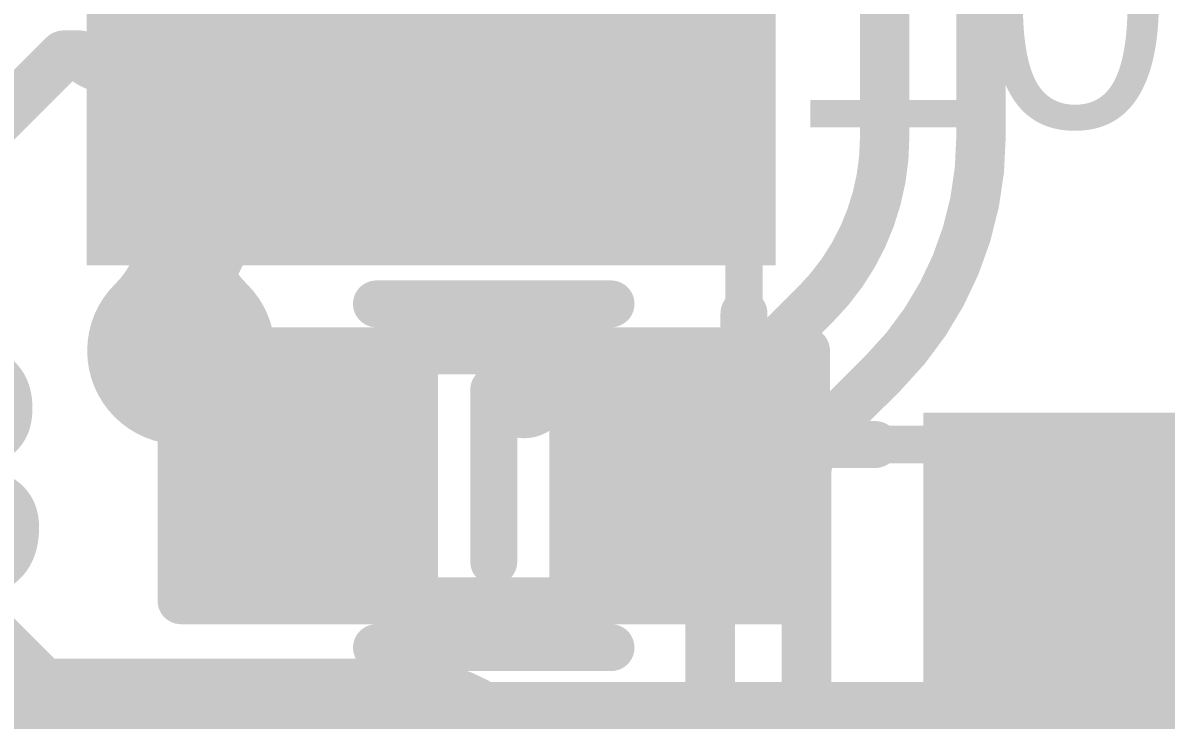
# Model space of a CAD drawing. Header units: inches. Extents: x -0.1 to 94.8, y -0.8 to 67.1.
# Drawn here: x 29.574 to 33.23, y 43.128 to 45.359 of the extents above; entities that cross this region are included whole.
import ezdxf

# ---------------------------------------------------------------- set-up
doc = ezdxf.new("R2010")
doc.units = ezdxf.units.IN
for name, color, linetype in [('Assembly Notes', 56, 'Continuous'), ('Board Layer Stack Bottom Overlay', 54, 'Continuous'), ('Board Layer Stack Bottom Solder', 6, 'Continuous'), ('Bottom Layer', 5, 'Continuous'), ('Bottom Paste', 16, 'Continuous'), ('Layer 1', 76, 'Continuous'), ('Layer 2', 16, 'Continuous'), ('Mechanical 13', 56, 'Continuous'), ('Top Layer', 1, 'Continuous'), ('Top Overlay', 2, 'Continuous'), ('Top Paste', 8, 'Continuous'), ('Top Solder', 216, 'Continuous'), ('Via Holes', 16, 'Continuous')]:
    doc.layers.add(name, color=color, linetype=linetype)
doc.styles.add('Arial', font='', dxfattribs={"height": 0.2})
doc.styles.get('Arial').set_extended_font_data('Arial')

# ---------------------------------------------------------------- blocks, each defined once
blk = doc.blocks.new('0402C_51')
at = {"layer": 'Top Layer'}
for points in [[(-0.9144990599999999, -0.3049993899999999), (-0.9144990599999999, 0.30499939), (-0.27949906, 0.3049993899999999), (-0.27949906, -0.30499939)], [(0.27949906, -0.3049993899999999), (0.27949906, 0.30499939), (0.9144990599999999, 0.3049993899999999), (0.9144990599999999, -0.30499939)]]:
    blk.add_hatch(color=1, dxfattribs=at).paths.add_polyline_path(points)
at = {"layer": 'Top Paste'}
for points in [[(-0.9144990599999999, -0.3049993899999999), (-0.9144990599999999, 0.30499939), (-0.27949906, 0.3049993899999999), (-0.27949906, -0.30499939)], [(0.27949906, -0.3049993899999999), (0.27949906, 0.30499939), (0.9144990599999999, 0.3049993899999999), (0.9144990599999999, -0.30499939)]]:
    blk.add_hatch(color=8, dxfattribs=at).paths.add_polyline_path(points)
at = {"layer": 'Top Solder'}
for points in [[(-1.01609906, -0.40659939), (-1.01609906, 0.40659939), (-0.17789906, 0.40659939), (-0.17789906, -0.40659939)], [(0.17789906, -0.40659939), (0.17789906, 0.40659939), (1.01609906, 0.40659939), (1.01609906, -0.40659939)]]:
    blk.add_hatch(color=216, dxfattribs=at).paths.add_polyline_path(points)
at = {"layer": 'Assembly Notes'}
for points in [[(1.00000054, 0.3999992, 0.1499997, 0.1499997, 0), (-1.00000054, 0.3999992, 0.1499997, 0.1499997, 0)], [(-1.00000054, 0.3999992, 0.1499997, 0.1499997, 0), (-1.00000054, -0.3999992, 0.1499997, 0.1499997, 0)], [(1.00000054, 0.3999992, 0.1499997, 0.1499997, 0), (1.00000054, -0.3999992, 0.1499997, 0.1499997, 0)], [(1.00000054, -0.3999992, 0.1499997, 0.1499997, 0), (-1.00000054, -0.3999992, 0.1499997, 0.1499997, 0)]]:
    blk.add_lwpolyline(points, format="xyseb", dxfattribs=at)
for points in [[(-1.0375011, 0.3999992, 0.07499858, 0.07499858, 1), (-0.96249998, 0.3999992, 0.07499858, 0.07499858, 1)], [(-1.0375011, 0.3999992, 0.07499858, 0.07499858, 1), (-0.96249998, 0.3999992, 0.07499858, 0.07499858, 1)], [(0.96249998, 0.3999992, 0.07499858, 0.07499858, 1), (1.0375011, 0.3999992, 0.07499858, 0.07499858, 1)], [(0.96249998, 0.3999992, 0.07499858, 0.07499858, 1), (1.0375011, 0.3999992, 0.07499858, 0.07499858, 1)], [(-1.0375011, -0.3999992, 0.07499858, 0.07499858, 1), (-0.96249998, -0.3999992, 0.07499858, 0.07499858, 1)], [(-1.0375011, -0.3999992, 0.07499858, 0.07499858, 1), (-0.96249998, -0.3999992, 0.07499858, 0.07499858, 1)], [(0.96249998, -0.3999992, 0.07499858, 0.07499858, 1), (1.0375011, -0.3999992, 0.07499858, 0.07499858, 1)], [(0.96249998, -0.3999992, 0.07499858, 0.07499858, 1), (1.0375011, -0.3999992, 0.07499858, 0.07499858, 1)]]:
    blk.add_lwpolyline(points, format="xyseb", close=True, dxfattribs=at)
at = {"layer": 'Top Overlay'}
for points in [[(0.37500052, 0.5499989, 0.1499997, 0.1499997, 0), (-0.37500052, 0.5499989, 0.1499997, 0.1499997, 0)], [(0, 0.27500072, 0.1499997, 0.1499997, 0), (0, -0.27500072, 0.1499997, 0.1499997, 0)], [(0.37500052, -0.5499989, 0.1499997, 0.1499997, 0), (-0.37500052, -0.5499989, 0.1499997, 0.1499997, 0)]]:
    blk.add_lwpolyline(points, format="xyseb", dxfattribs=at)
for points in [[(-0.41250108, 0.5499989, 0.07499858, 0.07499858, 1), (-0.33749996, 0.5499989, 0.07499858, 0.07499858, 1)], [(0.33749996, 0.5499989, 0.07499858, 0.07499858, 1), (0.41250108, 0.5499989, 0.07499858, 0.07499858, 1)], [(-0.03750056, 0.27500072, 0.07499858, 0.07499858, 1), (0.03750056, 0.27500072, 0.07499858, 0.07499858, 1)], [(-0.03750056, -0.27500072, 0.07499858, 0.07499858, 1), (0.03750056, -0.27500072, 0.07499858, 0.07499858, 1)], [(-0.41250108, -0.5499989, 0.07499858, 0.07499858, 1), (-0.33749996, -0.5499989, 0.07499858, 0.07499858, 1)], [(0.33749996, -0.5499989, 0.07499858, 0.07499858, 1), (0.41250108, -0.5499989, 0.07499858, 0.07499858, 1)]]:
    blk.add_lwpolyline(points, format="xyseb", close=True, dxfattribs=at)
blk = doc.blocks.new('LQFP128_14_14_____________B_103')
at = {"layer": 'Board Layer Stack Bottom Solder'}
for points in [[(-9.101599779999999, -5.573401349999999), (-6.8983987, -5.573401349999999), (-6.8983987, -6.026600849999999), (-9.101599779999999, -6.026600849999999)], [(-9.101599779999999, -5.97340055), (-6.8983987, -5.97340055), (-6.8983987, -6.426600049999999), (-9.101599779999999, -6.426600049999999)], [(-6.426600049999999, -6.8983987), (-5.97340055, -6.8983987), (-5.97340055, -9.101599779999999), (-6.426600049999999, -9.101599779999999)], [(-6.026600849999999, -6.8983987), (-5.573401349999999, -6.8983987), (-5.573401349999999, -9.101599779999999), (-6.026600849999999, -9.101599779999999)]]:
    blk.add_hatch(color=6, dxfattribs=at).paths.add_polyline_path(points)
at = {"layer": 'Bottom Layer'}
for points in [[(-8.99999978, -5.67500135), (-6.9999987, -5.67500135), (-6.9999987, -5.92500085), (-8.99999978, -5.92500085)], [(-8.99999978, -6.075000549999999), (-6.9999987, -6.075000549999999), (-6.9999987, -6.32500005), (-8.99999978, -6.32500005)], [(-6.32500005, -6.9999987), (-6.075000549999999, -6.9999987), (-6.075000549999999, -8.99999978), (-6.32500005, -8.99999978)], [(-5.92500085, -6.9999987), (-5.67500135, -6.9999987), (-5.67500135, -8.99999978), (-5.92500085, -8.99999978)]]:
    blk.add_hatch(color=5, dxfattribs=at).paths.add_polyline_path(points)
at = {"layer": 'Bottom Paste'}
for points in [[(-8.99999978, -5.67500135), (-6.9999987, -5.67500135), (-6.9999987, -5.92500085), (-8.99999978, -5.92500085)], [(-8.99999978, -6.075000549999999), (-6.9999987, -6.075000549999999), (-6.9999987, -6.32500005), (-8.99999978, -6.32500005)], [(-6.32500005, -6.9999987), (-6.075000549999999, -6.9999987), (-6.075000549999999, -8.99999978), (-6.32500005, -8.99999978)], [(-5.92500085, -6.9999987), (-5.67500135, -6.9999987), (-5.67500135, -8.99999978), (-5.92500085, -8.99999978)]]:
    blk.add_hatch(color=16, dxfattribs=at).paths.add_polyline_path(points)
at = {"layer": 'Board Layer Stack Bottom Overlay'}
for points in [[(-7.00000124, -7.00000124, 0.1499997, 0.1499997, 0), (-7.00000124, -6.579900479999999, 0.1499997, 0.1499997, 0)], [(-7.00000124, -7.00000124, 0.1499997, 0.1499997, 0), (-6.579900479999999, -7.00000124, 0.1499997, 0.1499997, 0)]]:
    blk.add_lwpolyline(points, format="xyseb", dxfattribs=at)
for points in [[(-7.037501799999999, -6.579900479999999, 0.07499858, 0.07499858, 1), (-6.962500679999999, -6.579900479999999, 0.07499858, 0.07499858, 1)], [(-7.62799846, -6.82989998, 0.1499997, 0.1499997, 1), (-7.7780007, -6.82989998, 0.1499997, 0.1499997, 1)], [(-7.81550126, -6.82989998, 0.07499858, 0.07499858, 1), (-7.74050014, -6.82989998, 0.07499858, 0.07499858, 1)], [(-7.665499019999999, -6.82989998, 0.07499858, 0.07499858, 1), (-7.5904979, -6.82989998, 0.07499858, 0.07499858, 1)], [(-7.037501799999999, -7.00000124, 0.07499858, 0.07499858, 1), (-6.962500679999999, -7.00000124, 0.07499858, 0.07499858, 1)], [(-7.037501799999999, -7.00000124, 0.07499858, 0.07499858, 1), (-6.962500679999999, -7.00000124, 0.07499858, 0.07499858, 1)], [(-6.61740104, -7.00000124, 0.07499858, 0.07499858, 1), (-6.542399919999999, -7.00000124, 0.07499858, 0.07499858, 1)]]:
    blk.add_lwpolyline(points, format="xyseb", close=True, dxfattribs=at)
at = {"layer": 'Mechanical 13'}
for points in [[(-7.00000124, -7.00000124, 0.11999976, 0.11999976, 0), (-7.00000124, 7.00000124, 0.11999976, 0.11999976, 0)], [(-7.00000124, -7.00000124, 0.11999976, 0.11999976, 0), (7.00000124, -7.00000124, 0.11999976, 0.11999976, 0)]]:
    blk.add_lwpolyline(points, format="xyseb", dxfattribs=at)
blk.add_lwpolyline([(-7.03000118, -7.00000124, 0.05999988, 0.05999988, 1), (-6.970001299999999, -7.00000124, 0.05999988, 0.05999988, 1)], format="xyseb", close=True, dxfattribs=at)
blk.add_lwpolyline([(-7.03000118, -7.00000124, 0.05999988, 0.05999988, 1), (-6.970001299999999, -7.00000124, 0.05999988, 0.05999988, 1)], format="xyseb", close=True, dxfattribs=at)

msp = doc.modelspace()

# ---------------------------------------------------------------- hatches: boundary and pattern name
at = {"layer": 'Bottom Layer'}
for points in [[(30.20499674, 44.76271718), (30.20584763999999, 44.73240481999999), (30.2083978, 44.70352756), (30.21264722, 44.67608794), (30.21859843999999, 44.65008596), (30.22624892, 44.62551908), (30.23559866, 44.60238984), (30.24664766, 44.58069824), (30.25939846, 44.56044174), (30.27384852, 44.54162542), (30.28999784, 44.52424165999999), (29.86999868, 44.52424165999999), (29.886148, 44.54162542), (29.90059806, 44.56044174), (29.91334886, 44.58069824), (29.92439786, 44.60238984), (29.9337476, 44.62551908), (29.94139808, 44.65008596), (29.9473493, 44.67608794), (29.95159872, 44.70352756), (29.95414888, 44.73240481999999), (29.95499978, 44.76271718)], [(29.95499978, 44.4380493), (29.8830492, 44.6880488), (30.32999776, 44.6880488), (30.20499674, 44.4380493)]]:
    msp.add_hatch(color=5, dxfattribs=at).paths.add_polyline_path(points)
h = msp.add_hatch(color=5, dxfattribs=at)
edge = h.paths.add_edge_path()
edge.add_arc((30.07999826, 44.31000028), 0.2999994, 0, 360)
at = {"layer": 'Layer 1'}
h = msp.add_hatch(color=76, dxfattribs=at)
edge = h.paths.add_edge_path()
edge.add_arc((30.07999826, 44.31000028), 0.2999994, 0, 360)
at = {"layer": 'Layer 2'}
h = msp.add_hatch(color=16, dxfattribs=at)
edge = h.paths.add_edge_path()
edge.add_arc((30.07999826, 44.31000028), 0.2999994, 0, 360)
at = {"layer": 'Top Layer'}
for points in [[(50.64999776, 55.75000025999999), (50.64999776, 51.1538728), (50.52527868, 51.07053794), (50.51450908, 51.07499817999999), (50.33548988, 51.07499817999999), (50.17009523999999, 51.00648929999999), (50.04350926, 50.87990332), (49.97500038, 50.71450867999999), (49.97500038, 50.53548948), (50.04350926, 50.37009483999999), (50.17009523999999, 50.24350886), (50.33548988, 50.17499998), (50.51450908, 50.17499998), (50.52527868, 50.17946022), (50.64999776, 50.09612536), (50.64999776, 43.52499296), (48.72500288, 41.60000315999999), (34.10000292, 41.60000315999999), (33.34999934, 40.84999958), (27.89999754, 40.84999958), (27.14999142, 41.60000062), (26.60000268, 41.60000315999999), (16.40000022, 41.60000315999999), (16.40000022, 44.65000214), (21.15000342, 44.65000214), (23.99999772, 47.49999644), (23.99999772, 48.74999648), (27.25000138, 52.00000014), (28.04999724, 51.9999976), (29.92499984, 53.8750002), (29.92499984, 54.60962915999999), (32.14999666, 57.4999993), (33.09999984, 57.49999676), (33.09999984, 56.82499937999999), (32.40000123999999, 55.67499913999999), (32.26265582, 55.46499701999999), (31.91550132, 55.46499701999999), (31.91550132, 55.3099986), (32.09291016, 55.3099986), (32.09291016, 54.7099998), (31.91550132, 54.7099998), (31.91550132, 54.55500138), (31.9999995, 54.55500138), (31.9999995, 53.98089788), (31.93398744, 53.82153065999999), (31.93398744, 53.64251146), (31.9999995, 53.48314423999999), (31.9999995, 52.95000077999999), (32.249999, 52.95000077999999), (32.249999, 52.39999934), (31.9999995, 52.39999934), (31.9999995, 51.93157508), (31.97221952, 51.9037951), (31.90371064, 51.73840045999999), (31.90371064, 51.55938125999999), (31.97221952, 51.39398662), (31.9999995, 51.36620663999999), (31.9999995, 51.16139627999999), (31.96850858, 51.12990536), (31.8999997, 50.96451072), (31.8999997, 50.78549152), (31.95111974, 50.66207799999999), (31.89594586, 50.54481128), (31.86439652, 50.51207575999999), (30.7799994, 50.51207575999999), (30.7799994, 50.33466692), (30.1800006, 50.33466692), (30.1800006, 50.51207575999999), (28.97690166, 50.51207575999999), (28.97690166, 50.18499996), (29.15430796, 50.18499996), (29.15430796, 49.58500116), (28.97690166, 49.58500116), (28.97690166, 49.3124998), (28.68749914, 49.3124998), (27.62499936, 48.25000002), (27.62499936, 45.37499942), (29.74999892, 43.24999986), (33.00000004, 43.24999986), (33.49999904, 43.74999886), (47.24999694, 43.74999886), (48.00000052, 44.50000244), (48.00000052, 48.50132286), (48.15000276, 48.5948736), (48.23419614, 48.5599994), (48.41321534, 48.5599994), (48.57860998, 48.62850828), (48.70519596, 48.75509425999999), (48.77370484, 48.9204889), (48.77370484, 49.09950809999999), (48.70519596, 49.26490274), (48.57860998, 49.39148872), (48.41321534, 49.45999759999999), (48.23419614, 49.45999759999999), (48.15000276, 49.4251234), (48.00000052, 49.51867414), (48.00000052, 50.57647237999999), (48.15000022, 50.63860586), (48.1700967, 50.61850938), (48.3354888, 50.5500005), (48.33970265999999, 50.40000079999999), (48.32500114, 50.36450938), (48.32500114, 50.18549018), (48.39351002, 50.02009554), (48.520096, 49.89350956), (48.68549064, 49.82500068), (48.86450984, 49.82500068), (49.02990448, 49.89350956), (49.15649045999999, 50.02009554), (49.22499934, 50.18549018), (49.22499934, 50.36450938), (49.15649045999999, 50.52990402), (49.02990448, 50.65649), (48.86451238, 50.72499887999999), (48.86029851999999, 50.87499857999999), (48.87500004, 50.91049), (48.87500004, 51.08950919999999), (48.84708543999999, 51.15689794), (48.94731384, 51.30690017999999), (49.13207598, 51.30690017999999), (49.13207598, 52.50999912), (48.95466714, 52.50999912), (48.95466714, 53.10999792), (49.13207598, 53.10999792), (49.13207598, 54.31309685999999), (48.80500018, 54.31309685999999), (48.80500018, 54.13569055999999), (48.20500138, 54.13569055999999), (48.20500138, 54.31309685999999), (48.00000052, 54.31309685999999), (48.00000052, 55.49999822), (46.29998613999999, 57.20000498), (43.70000658, 57.19998974), (43.37500087999999, 57.52499289999999), (43.37499834, 57.82507866), (43.79991493999999, 58.25000033999999), (48.14999006, 58.25000033999999)], [(30.16854774, 44.38872757999999), (30.34564924, 44.2119512), (30.16854774, 44.0348497), (29.99177135999999, 44.2119512)], [(30.30473238, 43.89899272), (30.28272836, 43.91982326), (30.26053638, 43.93849226), (30.23815644, 43.95499972), (30.21559362, 43.96934563999999), (30.1928403, 43.98153002), (30.16990156, 43.99155286), (30.1467774, 43.99941162), (30.12346528, 44.00511138), (30.09996774, 44.0086496), (30.07628224, 44.01002373999999), (30.37984018, 44.30028478), (30.38020594, 44.27657895999999), (30.38284754, 44.25305348), (30.38776244, 44.22971088), (30.39495318, 44.20654862), (30.40441976, 44.18357178), (30.4161571, 44.16077528), (30.43017282, 44.13816166), (30.44646184, 44.11573092), (30.46502416, 44.09348051999999), (30.48586486, 44.071413)]]:
    msp.add_hatch(color=1, dxfattribs=at).paths.add_polyline_path(points)
h = msp.add_hatch(color=1, dxfattribs=at)
edge = h.paths.add_edge_path()
edge.add_arc((30.07999826, 44.31000028), 0.2999994, 0, 360)
at = {"layer": 'Via Holes'}
h = msp.add_hatch(color=7, dxfattribs=at)
edge = h.paths.add_edge_path()
edge.add_arc((30.07999826, 44.31000028), 0.1499997, 0, 360)

# ---------------------------------------------------------------- linework, layer by layer
at = {"layer": 'Bottom Layer'}
for points in [[(32.32999883999999, 44.99222904, 0.1580007, 0.1580007, 0), (32.32999883999999, 45.6849988, 0.1580007, 0.1580007, 0)], [(32.63799924, 44.99222904, 0.1580007, 0.1580007, 0), (32.63799924, 45.6849988, 0.1580007, 0.1580007, 0)], [(29.48752294, 45.03852308, 0.1580007, 0.1580007, 0), (29.70500028, 45.25600042, 0.1580007, 0.1580007, 0)], [(29.70500028, 45.25600042, 0.1580007, 0.1580007, 0), (29.75500018, 45.25600042, 0.1580007, 0.1580007, 0)], [(29.86605914, 45.20999848, 0.1580007, 0.1580007, -0.1989120571942072), (29.75500018, 45.25600042, 0.1580007, 0.1580007, 0)], [(29.86605914, 45.20999848, 0.1580007, 0.1580007, 0), (30.88000174, 45.20999848, 0.1580007, 0.1580007, 0)], [(32.32999883999999, 44.99222904, 0.1580007, 0.1580007, -0.1989123673796603), (32.10883596, 44.45829564, 0.1580007, 0.1580007, 0)], [(32.63799924, 44.99222904, 0.1580007, 0.1580007, -0.1989123673796564), (32.32662572, 44.24050588, 0.1580007, 0.1580007, 0)], [(30.07999826, 44.31000028, 0.2499995, 0.2499995, 0), (30.07999826, 44.80999928, 0.2499995, 0.2499995, 0)], [(30.07999826, 44.80999928, 0.2499995, 0.2499995, 0), (30.88000174, 44.80999928, 0.2499995, 0.2499995, 0)], [(31.9215262, 44.27098588, 0.1580007, 0.1580007, 0), (32.10883596, 44.45829564, 0.1580007, 0.1580007, 0)], [(31.77200148, 43.91000108, 0.1580007, 0.1580007, -0.198912367379658), (31.9215262, 44.27098588, 0.1580007, 0.1580007, 0)], [(32.13931342, 44.05319358, 0.1580007, 0.1580007, 0), (32.32662572, 44.24050588, 0.1580007, 0.1580007, 0)], [(32.08000188, 43.91000108, 0.1580007, 0.1580007, -0.1988374292271638), (32.13927278, 44.05315294, 0.1580007, 0.1580007, 0)], [(32.13927278, 44.05315294, 0.1580007, 0.1580007, -7.208702252655774e-05), (32.13931342, 44.05319612, 0.1580007, 0.1580007, 0)], [(32.13927278, 44.05315294, 0.1580007, 0.1580007, 0), (32.13931342, 44.05319358, 0.1580007, 0.1580007, 0)], [(31.77200148, 39.1349992, 0.1580007, 0.1580007, 0), (31.77200148, 43.91000108, 0.1580007, 0.1580007, 0)], [(32.08000188, 39.1349992, 0.1580007, 0.1580007, 0), (32.08000188, 43.91000108, 0.1580007, 0.1580007, 0)], [(29.66099732, 42.9379888, 0.1580007, 0.1580007, -0.4142135623730951), (29.14699784, 43.45198827999999, 0.1580007, 0.1580007, 0)], [(29.66099732, 43.2459892, 0.1580007, 0.1580007, -0.4142135623730951), (29.45499824, 43.45198827999999, 0.1580007, 0.1580007, 0)], [(29.66099732, 43.2459892, 0.1580007, 0.1580007, 0), (30.78303216, 43.2459892, 0.1580007, 0.1580007, 0)], [(30.78303216, 43.2459892, 0.1580007, 0.1580007, -0.9999999999999999), (30.78303216, 42.21799024, 0.1580007, 0.1580007, 0)]]:
    msp.add_lwpolyline(points, format="xyseb", dxfattribs=at)
for points in [[(29.66550074, 45.25600042, 0.07899908, 0.07899908, 1), (29.74449982, 45.25600042, 0.07899908, 0.07899908, 1)], [(29.66550074, 45.25600042, 0.07899908, 0.07899908, 1), (29.74449982, 45.25600042, 0.07899908, 0.07899908, 1)], [(29.71550064, 45.25600042, 0.07899908, 0.07899908, 1), (29.79449972, 45.25600042, 0.07899908, 0.07899908, 1)], [(29.71550064, 45.25600042, 0.07899908, 0.07899908, 1), (29.79449972, 45.25600042, 0.07899908, 0.07899908, 1)], [(29.8265596, 45.20999848, 0.07899908, 0.07899908, 1), (29.90555868, 45.20999848, 0.07899908, 0.07899908, 1)], [(29.8265596, 45.20999848, 0.07899908, 0.07899908, 1), (29.90555868, 45.20999848, 0.07899908, 0.07899908, 1)], [(30.8405022, 45.20999848, 0.07899908, 0.07899908, 1), (30.91950128, 45.20999848, 0.07899908, 0.07899908, 1)], [(32.29049929999999, 44.99222904, 0.07899908, 0.07899908, 1), (32.36949838, 44.99222904, 0.07899908, 0.07899908, 1)], [(32.29049929999999, 44.99222904, 0.07899908, 0.07899908, 1), (32.36949838, 44.99222904, 0.07899908, 0.07899908, 1)], [(32.5984997, 44.99222904, 0.07899908, 0.07899908, 1), (32.67749878, 44.99222904, 0.07899908, 0.07899908, 1)], [(32.5984997, 44.99222904, 0.07899908, 0.07899908, 1), (32.67749878, 44.99222904, 0.07899908, 0.07899908, 1)], [(30.01749902, 44.80999928, 0.12499848, 0.12499848, 1), (30.1424975, 44.80999928, 0.12499848, 0.12499848, 1)], [(30.01749902, 44.80999928, 0.12499848, 0.12499848, 1), (30.1424975, 44.80999928, 0.12499848, 0.12499848, 1)], [(30.8175025, 44.80999928, 0.12499848, 0.12499848, 1), (30.94250097999999, 44.80999928, 0.12499848, 0.12499848, 1)], [(32.06933642, 44.45829564, 0.07899908, 0.07899908, 1), (32.1483355, 44.45829564, 0.07899908, 0.07899908, 1)], [(32.06933642, 44.45829564, 0.07899908, 0.07899908, 1), (32.1483355, 44.45829564, 0.07899908, 0.07899908, 1)], [(30.01749902, 44.31000028, 0.12499848, 0.12499848, 1), (30.1424975, 44.31000028, 0.12499848, 0.12499848, 1)], [(31.88202666, 44.27098588, 0.07899908, 0.07899908, 1), (31.96102574, 44.27098588, 0.07899908, 0.07899908, 1)], [(31.88202666, 44.27098588, 0.07899908, 0.07899908, 1), (31.96102574, 44.27098588, 0.07899908, 0.07899908, 1)], [(32.28712618, 44.24050588, 0.07899908, 0.07899908, 1), (32.36612526, 44.24050588, 0.07899908, 0.07899908, 1)], [(32.28712618, 44.24050588, 0.07899908, 0.07899908, 1), (32.36612526, 44.24050588, 0.07899908, 0.07899908, 1)], [(32.09977324, 44.05315294, 0.07899908, 0.07899908, 1), (32.17877232, 44.05315294, 0.07899908, 0.07899908, 1)], [(32.09977324, 44.05315294, 0.07899908, 0.07899908, 1), (32.17877232, 44.05315294, 0.07899908, 0.07899908, 1)], [(32.09977324, 44.05315294, 0.07899908, 0.07899908, 1), (32.17877232, 44.05315294, 0.07899908, 0.07899908, 1)], [(32.09981388, 44.05319612, 0.07899908, 0.07899908, 1), (32.17881296, 44.05319612, 0.07899908, 0.07899908, 1)], [(32.09981388, 44.05319358, 0.07899908, 0.07899908, 1), (32.17881296, 44.05319358, 0.07899908, 0.07899908, 1)], [(32.09981388, 44.05319358, 0.07899908, 0.07899908, 1), (32.17881296, 44.05319358, 0.07899908, 0.07899908, 1)], [(31.73250194, 43.91000108, 0.07899908, 0.07899908, 1), (31.81150102, 43.91000108, 0.07899908, 0.07899908, 1)], [(31.73250194, 43.91000108, 0.07899908, 0.07899908, 1), (31.81150102, 43.91000108, 0.07899908, 0.07899908, 1)], [(32.04050234, 43.91000108, 0.07899908, 0.07899908, 1), (32.11950142, 43.91000108, 0.07899908, 0.07899908, 1)], [(32.04050234, 43.91000108, 0.07899908, 0.07899908, 1), (32.11950142, 43.91000108, 0.07899908, 0.07899908, 1)], [(29.62149778, 43.2459892, 0.07899908, 0.07899908, 1), (29.70049686, 43.2459892, 0.07899908, 0.07899908, 1)], [(29.62149778, 43.2459892, 0.07899908, 0.07899908, 1), (29.70049686, 43.2459892, 0.07899908, 0.07899908, 1)], [(30.74353262, 43.2459892, 0.07899908, 0.07899908, 1), (30.8225317, 43.2459892, 0.07899908, 0.07899908, 1)], [(30.74353262, 43.2459892, 0.07899908, 0.07899908, 1), (30.8225317, 43.2459892, 0.07899908, 0.07899908, 1)]]:
    msp.add_lwpolyline(points, format="xyseb", close=True, dxfattribs=at)
at = {"layer": 'Layer 2'}
msp.add_lwpolyline([(30.07999826, 44.31000028, 0.2499995, 0.2499995, 0), (30.07999826, 46.5049997, 0.2499995, 0.2499995, 0)], format="xyseb", dxfattribs=at)
msp.add_lwpolyline([(30.01749902, 44.31000028, 0.12499848, 0.12499848, 1), (30.1424975, 44.31000028, 0.12499848, 0.12499848, 1)], format="xyseb", close=True, dxfattribs=at)
at = {"layer": 'Top Layer'}
for points in [[(30.07999826, 44.30050322, 0.2499995, 0.2499995, 0), (30.07999826, 44.31000028, 0.2499995, 0.2499995, 0)], [(30.07999826, 44.30050322, 0.2499995, 0.2499995, 0), (30.4705004, 43.91000108, 0.2499995, 0.2499995, 0)], [(30.4705004, 43.91000108, 0.2499995, 0.2499995, 0), (30.48299974, 43.91000108, 0.2499995, 0.2499995, 0)]]:
    msp.add_lwpolyline(points, format="xyseb", dxfattribs=at)
for points in [[(30.01749902, 44.31000028, 0.12499848, 0.12499848, 1), (30.1424975, 44.31000028, 0.12499848, 0.12499848, 1)], [(30.01749902, 44.30050322, 0.12499848, 0.12499848, 1), (30.1424975, 44.30050322, 0.12499848, 0.12499848, 1)], [(30.01749902, 44.30050322, 0.12499848, 0.12499848, 1), (30.1424975, 44.30050322, 0.12499848, 0.12499848, 1)], [(30.40800116, 43.91000108, 0.12499848, 0.12499848, 1), (30.53299964, 43.91000108, 0.12499848, 0.12499848, 1)], [(30.40800116, 43.91000108, 0.12499848, 0.12499848, 1), (30.53299964, 43.91000108, 0.12499848, 0.12499848, 1)], [(30.4205005, 43.91000108, 0.12499848, 0.12499848, 1), (30.54549897999999, 43.91000108, 0.12499848, 0.12499848, 1)]]:
    msp.add_lwpolyline(points, format="xyseb", close=True, dxfattribs=at)

# ---------------------------------------------------------------- block references
msp.add_blockref('LQFP128_14_14_____________B_103', (38.88000098, 51.00999958000001))
at = {"rotation": 180}
msp.add_blockref('0402C_51', (31.0799988, 43.91000108), dxfattribs=at)

# ---------------------------------------------------------------- texts
at = {"layer": 'Top Overlay', "style": 'Arial'}
for s, p in [('C10', (31.20032114, 45.02512966)), ('C13', (27.62532194, 43.52513012))]:
    msp.add_text(s, height=0.8000009399999999, dxfattribs=at).set_placement(p)

doc.saveas('drawing.dxf')
